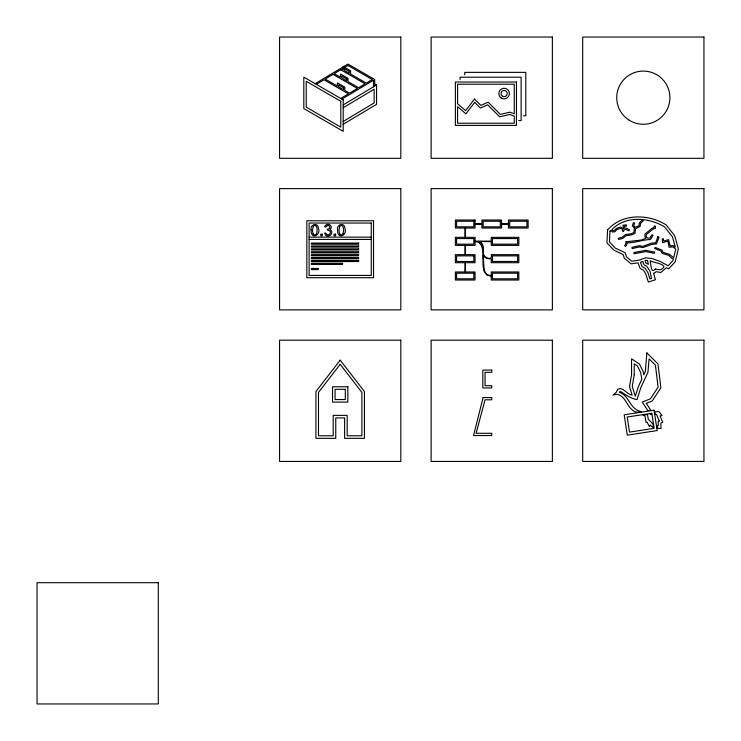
<?xml version="1.0" encoding="UTF-8"?>
<svg xmlns="http://www.w3.org/2000/svg" width="741" height="741" viewBox="0 0 741 741"><rect width="100%" height="100%" fill="white"/><g stroke="black" fill="none" stroke-linecap="round" stroke-linejoin="round"><path stroke-width="1.11" d="M313.286 226.338L312.582 229.497A19.322 19.322 0 0 0 312.609 231.451L313.221 233.897M339.767 226.338L339.054 229.497A19.322 19.322 0 0 0 339.082 231.451L339.702 233.897M316.453 233.897L317.102 230.84A19.914 19.914 0 0 0 317.074 228.886L316.453 226.44A1.973 1.973 0 0 0 313.193 226.264M342.935 233.897L343.574 230.84A19.914 19.914 0 0 0 343.546 228.886L342.935 226.44A1.973 1.973 0 0 0 339.665 226.264M329.199 228.663C330.681 227.839 329.254 224.606 327.226 225.644C325.086 228.821 323.187 226.181 326.698 224.56C328.383 223.958 330.662 224.718 331.162 226.57C332.098 228.626 328.42 229.58 331.19 230.497C332.922 232.665 330.903 236.12 328.198 235.971C324.502 236.981 323.678 230.081 326.392 234.082C327.503 235.518 330.078 234.712 330.301 232.933C331.292 229.803 326.466 231.016 327.29 229.173A3.335 3.335 0 0 0 329.134 228.756M315.138 83.668L342.648 67.227L342.648 68.626L341.953 69.052L343.129 69.728L343.129 66.477L350.567 70.766L350.567 74.026L366.313 83.112L372.315 79.528L347.946 65.458L345.195 67.107L344 66.412L347.937 64.059L374.705 79.509L374.705 83.89L376.567 84.965L376.567 104.324L343.194 124.275M316.342 84.363L324.002 79.778L348.372 93.848L340.703 98.433M341.907 99.118L373.492 80.232L373.492 86.799M343.194 104.916L376.567 84.965M343.194 107.732L374.149 89.226L374.149 102.953L343.194 121.459M523.461 115.744L525.795 115.744L525.795 72.359L464.718 72.359L464.718 74.776M518.793 120.579L521.127 120.579L521.127 77.194L460.05 77.194L460.05 79.611M309.117 237.139L371.26 237.139M309.117 239.417L371.26 239.417M475.046 241.121L491.227 241.121L491.227 237.342L518.83 237.342L518.83 245.382L491.227 245.382L491.227 241.603L479.038 241.603C484.058 242.798 483.382 248.902 483.475 252.857C482.623 257.849 493.432 261.48 491.227 254.663L518.83 254.663L518.83 262.703L491.227 262.703L491.227 258.924L487.828 258.59A9.772 9.772 0 0 1 487.495 258.507L487.374 258.479A5.78 5.78 0 0 1 483.252 254.987M475.046 241.603C483.058 241.455 483.049 251.773 482.891 257.47M483.354 254.802L483.382 257.47M483.382 258.072L484.086 269.418L485.318 272.679L487.328 274.781L491.227 275.763L491.227 271.984L518.83 271.984L518.83 280.024L491.227 280.024L491.227 276.245L486.893 275.068L484.206 271.484L483.123 266.362L482.891 258.072M343.027 233.961A2.047 2.047 0 0 1 339.6 233.961M316.555 233.961A2.047 2.047 0 0 1 313.128 233.961M311.137 229.923C310.433 240.112 321.464 235.61 318.371 227.885C317.861 222.022 309.553 224.597 311.137 229.923M337.609 229.923C336.849 239.964 347.862 235.758 344.88 228.024C344.509 222.041 336.016 224.486 337.609 229.923M607.574 230.006L606.944 242.891L613.9 250.189L623.079 254.496L624.385 258.368L631.165 263.833L637.973 262.823L640.15 268.455L643.447 270.141L645.68 273.707L648.356 282.043L655.405 279.774L653.543 273.086L654.572 273.086L656.091 271.669L660.787 272.512L666.465 267.705L668.604 268.863L675.208 261.851L678.358 248.856L674.69 235.657L666.076 224.856C648.329 213.769 622.06 213.241 607.574 230.006M609.982 231.192L609.463 241.955L615.363 248.152L625.08 252.709L626.497 256.895L631.878 261.23L639.418 260.11L645.55 257.794L651.672 258.461L659.814 261.304L668.113 265.787L672.967 260.628L673.393 258.859L672.133 258.553L668.697 255.367L662.037 253.357L661.157 251.106L654.729 248.559L655.183 247.411L662.102 250.152L662.963 252.357L669.327 254.274L673.68 257.664L675.773 249.022L672.995 246.892L669.067 247.244L667.919 241.075L662.556 242.742L662.222 238.908L663.454 238.806L663.649 241.103L668.558 239.584L670.123 245.91L673.356 245.614L675.301 247.105L672.439 236.796L664.52 226.866C648.884 217.354 625.487 215.455 611.946 229.534L612.946 230.72L614.28 230.571L616.234 228.497L620.634 226.978L623.57 228.673L623.033 225.19L626.349 224.838L626.478 226.07L624.468 226.283L624.83 228.395L626.265 228.154L629.47 229.821L628.896 230.914L626.062 229.441L624.394 229.719L623.366 231.498L622.292 230.886L622.949 229.747L620.504 228.33L616.92 229.562L614.863 231.757L612.418 232.007L611.001 230.331L609.982 231.192M646.865 352.901L645.328 371.528L643.79 374.863L643.253 371.787L639.483 364.081L631.554 358.82L631.554 374.603L629.507 386.478L632.147 395.212C627.516 394.24 625.024 389.822 620.541 388.534L617.79 389.182L616.327 392.184L613.011 395.101L616.651 394.286C626.923 395.648 626.793 409.995 636.88 412.302L641.428 411.607C629.887 409.903 629.35 395.212 619.254 392.285L620.254 391.359C625.58 394.601 630.517 398.556 637.01 399.612L640.78 387.802L647.958 372.214L649.06 358.848L655.424 365.156L658.101 387.089L650.505 398.769L642.271 402.104L647.866 410.625L650.774 410.171L646.3 403.363L652.293 400.927L660.879 387.728L657.962 363.914L646.865 352.901M634.389 227.922L633.851 232.526L631.591 233.656L625.617 234.536L621.986 237.379L618.309 238.213L618.587 239.417L622.533 238.519L626.117 235.712L631.971 234.851L635 233.332L635.537 228.728L640.141 226.431L640.511 223.541L643.234 220.827L642.354 219.957L639.344 222.967L639.001 225.616L635.556 227.339L633.777 225.57L634.583 222.995L633.407 222.624L632.379 225.912L634.389 227.922M634.231 374.835L632.258 386.302L635.287 396.231L638.279 386.839L641.826 379.133L640.687 372.621L637.399 365.906L634.231 363.812L634.231 374.835M626.043 241.77L625.469 244.706L624.58 245.456L625.367 246.401L626.599 245.373L627.09 242.872C635.148 242.835 642.743 239.732 650.468 239.491L653.016 235.323L651.96 234.675L649.811 238.194L647.504 238.009L646.245 236.518L646.189 234.74L652.738 229.293L655.377 228.348L655.377 226.061L654.146 226.061L654.146 227.478L652.08 228.219L644.929 234.11L645.022 236.99L646.05 238.194L641.271 240.038L626.043 241.77M654.692 252.153L654.442 253.357L645.911 251.597L634.092 253.755L633.916 252.533L645.893 250.328L654.692 252.153M483.095 397.565L473.564 435.532L491.755 435.532L491.755 433.3L476.12 433.3L485.049 399.797L491.755 399.797L491.755 397.565L483.095 397.565M657.888 236.759L655.655 242.789L651.469 243.178L642.901 246.308L639.15 245.679L631.897 247.401L632.184 248.605L639.196 246.938L643.012 247.577L651.737 244.391L656.545 243.946L659.045 237.185L657.888 236.759M650.19 425.149L649.459 426.77L647.106 422.148L646.059 422.398L645.003 415.997L642.993 415.155L647.467 414.469L648.236 419.147L652.941 424.056L653.525 427.89L650.19 425.149M474.481 99.035L465.58 110.668L457.567 103.712L457.567 84.215L514.273 84.215L514.273 113.799L509.975 112.187L500.37 114.41L488.134 102.175L480.844 105.407L474.481 99.035M474.694 102.36L465.904 113.855L457.567 106.621L457.567 123.219L514.273 123.219L514.273 116.142L509.817 114.466L499.675 116.819L487.643 104.787L480.363 108.019L474.694 102.36M340.184 360.145L315.935 391.526L315.935 438.348L335.756 438.348L335.756 417.924L344.621 417.924L344.621 438.348L364.433 438.348L364.433 391.526L340.184 360.145M340.184 364.313L318.491 392.397L318.491 435.791L333.2 435.791L333.2 415.368L347.168 415.368L347.168 435.791L361.886 435.791L361.886 392.397L340.184 364.313M655.313 269.02L653.636 270.585L652.293 270.335L651.209 267.64L650.163 260.786C653.071 262.657 671.744 264.685 660.083 269.881L655.313 269.02M333.042 74.378L325.188 79.074L337.405 86.123L337.405 82.862L344.843 87.16L344.843 90.421L349.557 93.134L357.412 88.438L333.042 74.378M340.758 69.756L334.228 73.665L340.536 77.305L340.536 74.044L347.974 78.342L347.974 81.593L358.598 87.734L365.128 83.826L340.758 69.756M375.131 84.974L374.705 85.234L375.131 84.974M659.277 420.925L658.175 421.453L658.24 425.686L656.961 425.593L657.378 428.307L660.963 428.548L660.879 423.12L662.741 422.231L660.064 415.914L662.009 415.59L659.018 411.625L654.849 411.764L655.257 414.423L656.517 414.386L659.277 420.925M642.753 261.49L640.437 262.36L642.114 266.686L645.17 268.251L647.94 272.66L649.959 278.931L651.496 278.44L650.07 271.419L646.902 266.362L644.077 264.917L642.753 261.49M645.865 260.313L645.059 260.619L646.032 263.148L648.421 264.37L647.486 260.489L645.865 260.313M654.071 410.218L624.172 414.784L627.284 435.152L657.184 430.577L654.071 410.218M651.83 413.265L627.219 417.026L629.526 432.105L654.136 428.335L651.83 413.265M651.385 413.876L650.135 414.062L651.487 414.552L651.385 413.876M400.816 37.05L279.561 37.05L279.561 158.305L400.816 158.305L400.816 37.05M552.378 37.05L431.123 37.05L431.123 158.305L552.378 158.305L552.378 37.05M703.95 37.05L582.695 37.05L582.695 158.305L703.95 158.305L703.95 37.05M516.458 82.029L455.382 82.029L455.382 125.405L516.458 125.405L516.458 82.029M400.816 188.622L279.561 188.622L279.561 309.877L400.816 309.877L400.816 188.622M552.378 188.622L431.123 188.622L431.123 309.877L552.378 309.877L552.378 188.622M703.95 188.622L582.695 188.622L582.695 309.877L703.95 309.877L703.95 188.622M475.046 220.021L455.382 220.021L455.382 228.052L464.968 228.052L464.968 237.342L455.382 237.342L455.382 245.382L464.968 245.382L464.968 254.663L455.382 254.663L455.382 262.703L464.968 262.703L464.968 271.984L455.382 271.984L455.382 280.024L475.046 280.024L475.046 271.984L465.459 271.984L465.459 262.703L475.046 262.703L475.046 254.663L465.459 254.663L465.459 245.382L475.046 245.382L475.046 237.342L465.459 237.342L465.459 228.052L475.046 228.052L475.046 224.282L481.919 224.282L481.919 228.052L501.592 228.052L501.592 224.282L508.456 224.282L508.456 228.052L528.129 228.052L528.129 220.021L508.456 220.021L508.456 223.791L501.592 223.791L501.592 220.021L481.919 220.021L481.919 223.791L475.046 223.791L475.046 220.021M373.529 220.781L306.839 220.781L306.839 277.708L373.529 277.708L373.529 220.781M473.832 221.235L456.595 221.235L456.595 226.839L473.832 226.839L473.832 221.235M500.379 221.235L483.132 221.235L483.132 226.839L500.379 226.839L500.379 221.235M526.916 221.235L509.678 221.235L509.678 226.839L526.916 226.839L526.916 221.235M371.26 223.05L309.117 223.05L309.117 275.439L371.26 275.439L371.26 223.05M322.335 234.184L320.742 234.184L320.742 235.777L322.335 235.777L322.335 234.184M335.571 234.184L333.987 234.184L333.987 235.777L335.571 235.777L335.571 234.184M473.832 238.556L456.595 238.556L456.595 244.16L473.832 244.16L473.832 238.556M517.607 238.556L492.441 238.556L492.441 244.16L517.607 244.16L517.607 238.556M358.635 243.076L311.377 243.076L311.377 244.206L358.635 244.206L358.635 243.076M358.635 245.966L311.377 245.966L311.377 247.096L358.635 247.096L358.635 245.966M358.635 248.856L311.377 248.856L311.377 249.986L358.635 249.986L358.635 248.856M358.635 251.745L311.377 251.745L311.377 252.876L358.635 252.876L358.635 251.745M358.635 254.635L311.377 254.635L311.377 255.765L358.635 255.765L358.635 254.635M473.832 255.877L456.595 255.877L456.595 261.48L473.832 261.48L473.832 255.877M517.607 255.877L492.441 255.877L492.441 261.48L517.607 261.48L517.607 255.877M358.635 257.525L311.377 257.525L311.377 258.655L358.635 258.655L358.635 257.525M358.635 260.415L311.377 260.415L311.377 261.545L358.635 261.545L358.635 260.415M342.592 263.305L311.377 263.305L311.377 264.435L342.592 264.435L342.592 263.305M318.158 268.464L311.377 268.464L311.377 269.604L318.158 269.604L318.158 268.464M473.832 273.197L456.595 273.197L456.595 278.801L473.832 278.801L473.832 273.197M517.607 273.197L492.441 273.197L492.441 278.801L517.607 278.801L517.607 273.197M400.816 340.184L279.561 340.184L279.561 461.439L400.816 461.439L400.816 340.184M552.378 340.184L431.123 340.184L431.123 461.439L552.378 461.439L552.378 340.184M703.95 340.184L582.695 340.184L582.695 461.439L703.95 461.439L703.95 340.184M491.755 370.065L482.817 370.065L482.817 387.932L491.755 387.932L491.755 385.7L485.049 385.7L485.049 372.297L491.755 372.297L491.755 370.065M347.844 386.783L332.524 386.783L332.524 402.094L347.844 402.094L347.844 386.783M345.287 389.331L335.08 389.331L335.08 399.547L345.287 399.547L345.287 389.331M158.305 582.695L37.05 582.695L37.05 703.95L158.305 703.95L158.305 582.695M479.205 242.168L479.622 242.464A6.725 6.725 0 0 1 481.252 244.252L481.344 244.382A9.92 9.92 0 0 1 482.178 246.169L482.891 248.976L482.058 244.428L479.214 242.177M349.363 71.46L344.343 68.561L344.343 70.432L349.363 73.331L349.363 71.46M346.76 79.037L341.74 76.138L341.74 78L346.76 80.899L346.76 79.037M343.629 87.855L338.609 84.956L338.609 86.817L343.629 89.717L343.629 87.855M343.194 99.868L303.81 77.129L303.81 108.556L343.194 131.296L343.194 99.868M340.786 101.267L306.228 81.315L306.228 107.158L340.786 127.109L340.786 101.267M629.137 120.172A26.593 26.593 0 0 0 669.892 98.72A26.593 26.593 0 0 0 630.934 74.146A26.593 26.593 0 0 0 629.137 120.172M502.454 96.21A3.112 3.112 0 0 0 507.215 93.699A3.112 3.112 0 0 0 502.657 90.828A3.112 3.112 0 0 0 502.454 96.21M501.287 98.062A5.298 5.298 0 0 0 509.41 93.774A5.298 5.298 0 0 0 501.629 88.892A5.298 5.298 0 0 0 501.287 98.062"/></g></svg>
